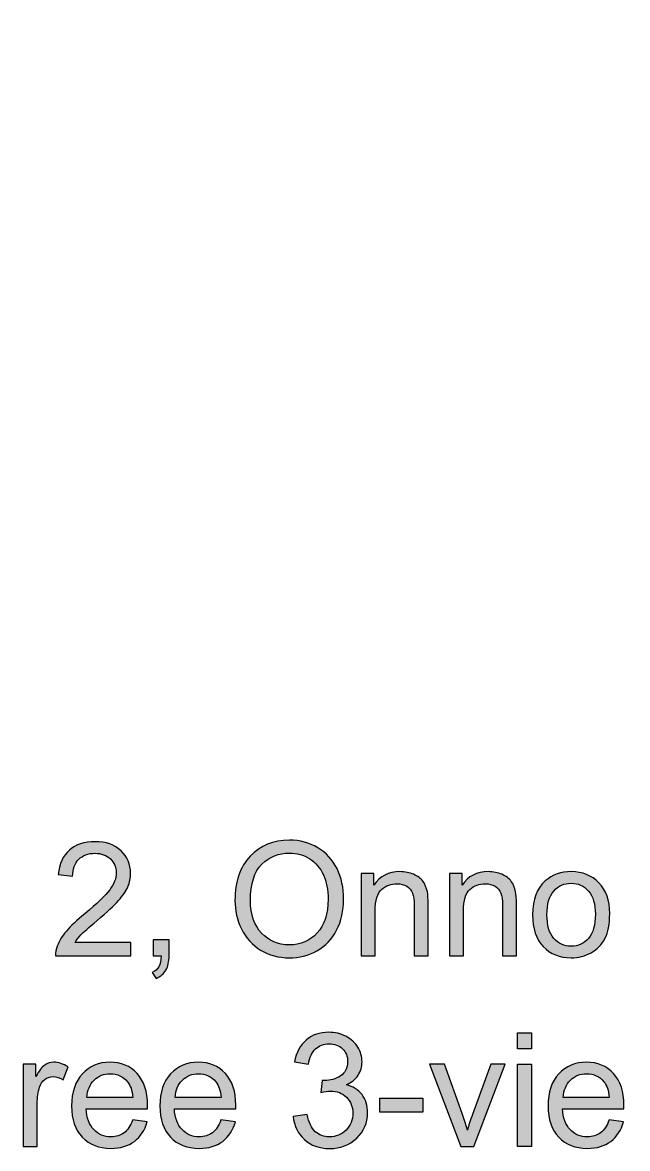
# Model space of a CAD drawing. Extents: x 65 to 355, y 40 to 244.
# Drawn here: x 216.45 to 228.55, y 41.38 to 63.89 of the extents above; entities that cross this region are included whole.
import ezdxf

# ---------------------------------------------------------------- set-up
doc = ezdxf.new("R2010")
doc.units = 0
doc.header["$MEASUREMENT"] = 0
doc.layers.add('COPYRIGHT_NOTICE', color=7, linetype='CONTINUOUS')
doc.layers.add('SOLIDS', color=7, linetype='CONTINUOUS')

# ---------------------------------------------------------------- blocks, each defined once
blk = doc.blocks.new('BLOCK_7')
at = {"layer": 'COPYRIGHT_NOTICE'}
h = blk.add_hatch(color=7, dxfattribs=at)
h.dxf.hatch_style = 2
edge = h.paths.add_edge_path()
edge.add_spline(control_points=[(218.616, 45.498), (218.616, 45.498), (218.616, 45.23), (218.616, 45.23), (218.616, 45.23), (217.113, 45.23), (217.113, 45.23), (217.111, 45.297), (217.122, 45.361), (217.146, 45.423), (217.184, 45.526), (217.246, 45.627), (217.33, 45.726), (217.414, 45.825), (217.536, 45.94), (217.695, 46.07), (217.942, 46.272), (218.109, 46.433), (218.196, 46.551), (218.283, 46.67), (218.326, 46.781), (218.326, 46.887), (218.326, 46.997), (218.286, 47.091), (218.208, 47.167), (218.128, 47.243), (218.025, 47.281), (217.898, 47.281), (217.764, 47.281), (217.656, 47.24), (217.576, 47.16), (217.495, 47.079), (217.454, 46.967), (217.453, 46.825), (217.453, 46.825), (217.166, 46.854), (217.166, 46.854), (217.186, 47.068), (217.26, 47.231), (217.388, 47.344), (217.516, 47.456), (217.688, 47.512), (217.904, 47.512), (218.122, 47.512), (218.295, 47.451), (218.422, 47.33), (218.549, 47.209), (218.613, 47.059), (218.613, 46.881), (218.613, 46.79), (218.594, 46.7), (218.557, 46.612), (218.52, 46.525), (218.458, 46.432), (218.372, 46.335), (218.285, 46.238), (218.142, 46.104), (217.942, 45.935), (217.774, 45.794), (217.667, 45.699), (217.619, 45.649), (217.572, 45.599), (217.532, 45.548), (217.501, 45.498), (217.501, 45.498), (218.616, 45.498), (218.616, 45.498)], knot_values=[0, 0, 0, 0, 1, 1, 1, 2, 2, 2, 3, 3, 3, 4, 4, 4, 5, 5, 5, 6, 6, 6, 7, 7, 7, 8, 8, 8, 9, 9, 9, 10, 10, 10, 11, 11, 11, 12, 12, 12, 13, 13, 13, 14, 14, 14, 15, 15, 15, 16, 16, 16, 17, 17, 17, 18, 18, 18, 19, 19, 19, 20, 20, 20, 21, 21, 21, 22, 22, 22, 22], degree=3, periodic=1)
h = blk.add_hatch(color=7, dxfattribs=at)
h.dxf.hatch_style = 2
edge = h.paths.add_edge_path()
edge.add_spline(control_points=[(220.701, 46.337), (220.701, 46.714), (220.802, 47.009), (221.005, 47.223), (221.208, 47.436), (221.469, 47.543), (221.789, 47.543), (221.999, 47.543), (222.188, 47.492), (222.357, 47.392), (222.525, 47.292), (222.653, 47.152), (222.742, 46.973), (222.83, 46.794), (222.874, 46.59), (222.874, 46.363), (222.874, 46.132), (222.828, 45.926), (222.735, 45.744), (222.642, 45.562), (222.51, 45.425), (222.34, 45.331), (222.169, 45.238), (221.985, 45.191), (221.788, 45.191), (221.574, 45.191), (221.383, 45.242), (221.214, 45.346), (221.046, 45.449), (220.918, 45.59), (220.831, 45.769), (220.744, 45.948), (220.701, 46.137), (220.701, 46.337)], knot_values=[0, 0, 0, 0, 1, 1, 1, 2, 2, 2, 3, 3, 3, 4, 4, 4, 5, 5, 5, 6, 6, 6, 7, 7, 7, 8, 8, 8, 9, 9, 9, 10, 10, 10, 11, 11, 11, 11], degree=3, periodic=1)
edge = h.paths.add_edge_path()
edge.add_spline(control_points=[(221.011, 46.332), (221.011, 46.058), (221.085, 45.842), (221.232, 45.685), (221.379, 45.527), (221.564, 45.448), (221.786, 45.448), (222.012, 45.448), (222.199, 45.528), (222.345, 45.687), (222.491, 45.846), (222.564, 46.072), (222.564, 46.364), (222.564, 46.549), (222.533, 46.711), (222.47, 46.849), (222.408, 46.987), (222.316, 47.094), (222.196, 47.17), (222.076, 47.246), (221.941, 47.284), (221.791, 47.284), (221.578, 47.284), (221.395, 47.211), (221.241, 47.064), (221.088, 46.918), (221.011, 46.674), (221.011, 46.332)], knot_values=[0, 0, 0, 0, 1, 1, 1, 2, 2, 2, 3, 3, 3, 4, 4, 4, 5, 5, 5, 6, 6, 6, 7, 7, 7, 8, 8, 8, 9, 9, 9, 9], degree=3, periodic=1)
h = blk.add_hatch(color=7, dxfattribs=at)
h.dxf.hatch_style = 2
edge = h.paths.add_edge_path()
edge.add_spline(control_points=[(223.226, 45.23), (223.226, 45.23), (223.226, 46.876), (223.226, 46.876), (223.226, 46.876), (223.477, 46.876), (223.477, 46.876), (223.477, 46.876), (223.477, 46.642), (223.477, 46.642), (223.598, 46.823), (223.773, 46.913), (224.001, 46.913), (224.101, 46.913), (224.192, 46.895), (224.275, 46.86), (224.358, 46.824), (224.42, 46.777), (224.462, 46.719), (224.503, 46.661), (224.532, 46.593), (224.549, 46.513), (224.559, 46.462), (224.564, 46.371), (224.564, 46.242), (224.564, 46.242), (224.564, 45.23), (224.564, 45.23), (224.564, 45.23), (224.285, 45.23), (224.285, 45.23), (224.285, 45.23), (224.285, 46.231), (224.285, 46.231), (224.285, 46.345), (224.274, 46.43), (224.252, 46.486), (224.231, 46.543), (224.192, 46.587), (224.137, 46.621), (224.082, 46.655), (224.017, 46.671), (223.942, 46.671), (223.823, 46.671), (223.721, 46.634), (223.635, 46.558), (223.548, 46.483), (223.505, 46.34), (223.505, 46.129), (223.505, 46.129), (223.505, 45.23), (223.505, 45.23), (223.505, 45.23), (223.226, 45.23), (223.226, 45.23)], knot_values=[0, 0, 0, 0, 1, 1, 1, 2, 2, 2, 3, 3, 3, 4, 4, 4, 5, 5, 5, 6, 6, 6, 7, 7, 7, 8, 8, 8, 9, 9, 9, 10, 10, 10, 11, 11, 11, 12, 12, 12, 13, 13, 13, 14, 14, 14, 15, 15, 15, 16, 16, 16, 17, 17, 17, 18, 18, 18, 18], degree=3, periodic=1)
h = blk.add_hatch(color=7, dxfattribs=at)
h.dxf.hatch_style = 2
edge = h.paths.add_edge_path()
edge.add_spline(control_points=[(224.992, 45.23), (224.992, 45.23), (224.992, 46.876), (224.992, 46.876), (224.992, 46.876), (225.243, 46.876), (225.243, 46.876), (225.243, 46.876), (225.243, 46.642), (225.243, 46.642), (225.364, 46.823), (225.539, 46.913), (225.767, 46.913), (225.867, 46.913), (225.958, 46.895), (226.041, 46.86), (226.124, 46.824), (226.186, 46.777), (226.228, 46.719), (226.269, 46.661), (226.298, 46.593), (226.315, 46.513), (226.325, 46.462), (226.33, 46.371), (226.33, 46.242), (226.33, 46.242), (226.33, 45.23), (226.33, 45.23), (226.33, 45.23), (226.051, 45.23), (226.051, 45.23), (226.051, 45.23), (226.051, 46.231), (226.051, 46.231), (226.051, 46.345), (226.04, 46.43), (226.018, 46.486), (225.997, 46.543), (225.958, 46.587), (225.903, 46.621), (225.848, 46.655), (225.783, 46.671), (225.708, 46.671), (225.589, 46.671), (225.487, 46.634), (225.401, 46.558), (225.314, 46.483), (225.271, 46.34), (225.271, 46.129), (225.271, 46.129), (225.271, 45.23), (225.271, 45.23), (225.271, 45.23), (224.992, 45.23), (224.992, 45.23)], knot_values=[0, 0, 0, 0, 1, 1, 1, 2, 2, 2, 3, 3, 3, 4, 4, 4, 5, 5, 5, 6, 6, 6, 7, 7, 7, 8, 8, 8, 9, 9, 9, 10, 10, 10, 11, 11, 11, 12, 12, 12, 13, 13, 13, 14, 14, 14, 15, 15, 15, 16, 16, 16, 17, 17, 17, 18, 18, 18, 18], degree=3, periodic=1)
h = blk.add_hatch(color=7, dxfattribs=at)
h.dxf.hatch_style = 2
edge = h.paths.add_edge_path()
edge.add_spline(control_points=[(226.654, 46.053), (226.654, 46.358), (226.739, 46.584), (226.908, 46.73), (227.05, 46.852), (227.223, 46.913), (227.426, 46.913), (227.653, 46.913), (227.838, 46.839), (227.981, 46.691), (228.125, 46.543), (228.197, 46.338), (228.197, 46.076), (228.197, 45.864), (228.165, 45.697), (228.101, 45.576), (228.038, 45.455), (227.945, 45.36), (227.824, 45.293), (227.703, 45.226), (227.57, 45.192), (227.426, 45.192), (227.196, 45.192), (227.009, 45.266), (226.867, 45.414), (226.725, 45.562), (226.654, 45.775), (226.654, 46.053)], knot_values=[0, 0, 0, 0, 1, 1, 1, 2, 2, 2, 3, 3, 3, 4, 4, 4, 5, 5, 5, 6, 6, 6, 7, 7, 7, 8, 8, 8, 9, 9, 9, 9], degree=3, periodic=1)
edge = h.paths.add_edge_path()
edge.add_spline(control_points=[(226.941, 46.053), (226.941, 45.842), (226.987, 45.684), (227.079, 45.579), (227.171, 45.474), (227.287, 45.422), (227.426, 45.422), (227.565, 45.422), (227.68, 45.475), (227.772, 45.58), (227.864, 45.685), (227.91, 45.846), (227.91, 46.062), (227.91, 46.266), (227.864, 46.42), (227.771, 46.525), (227.679, 46.63), (227.564, 46.682), (227.426, 46.682), (227.287, 46.682), (227.171, 46.63), (227.079, 46.526), (226.987, 46.421), (226.941, 46.264), (226.941, 46.053)], knot_values=[0, 0, 0, 0, 1, 1, 1, 2, 2, 2, 3, 3, 3, 4, 4, 4, 5, 5, 5, 6, 6, 6, 7, 7, 7, 8, 8, 8, 8], degree=3, periodic=1)
h = blk.add_hatch(color=7, dxfattribs=at)
h.dxf.hatch_style = 2
edge = h.paths.add_edge_path()
edge.add_spline(control_points=[(219.065, 45.23), (219.065, 45.23), (219.065, 45.547), (219.065, 45.547), (219.065, 45.547), (219.383, 45.547), (219.383, 45.547), (219.383, 45.547), (219.383, 45.23), (219.383, 45.23), (219.383, 45.113), (219.362, 45.018), (219.321, 44.947), (219.28, 44.875), (219.214, 44.819), (219.124, 44.78), (219.124, 44.78), (219.047, 44.9), (219.047, 44.9), (219.106, 44.925), (219.149, 44.963), (219.177, 45.013), (219.205, 45.064), (219.22, 45.136), (219.223, 45.23), (219.223, 45.23), (219.065, 45.23), (219.065, 45.23)], knot_values=[0, 0, 0, 0, 1, 1, 1, 2, 2, 2, 3, 3, 3, 4, 4, 4, 5, 5, 5, 6, 6, 6, 7, 7, 7, 8, 8, 8, 9, 9, 9, 9], degree=3, periodic=1)
h = blk.add_hatch(color=7, dxfattribs=at)
h.dxf.hatch_style = 2
edge = h.paths.add_edge_path()
edge.add_spline(control_points=[(221.865, 42.02), (221.865, 42.02), (222.144, 42.057), (222.144, 42.057), (222.176, 41.899), (222.231, 41.785), (222.308, 41.715), (222.385, 41.645), (222.478, 41.611), (222.589, 41.611), (222.72, 41.611), (222.831, 41.656), (222.922, 41.747), (223.012, 41.838), (223.058, 41.95), (223.058, 42.085), (223.058, 42.213), (223.016, 42.319), (222.932, 42.402), (222.848, 42.485), (222.742, 42.527), (222.612, 42.527), (222.56, 42.527), (222.494, 42.516), (222.415, 42.496), (222.415, 42.496), (222.446, 42.741), (222.446, 42.741), (222.465, 42.738), (222.48, 42.737), (222.492, 42.737), (222.61, 42.737), (222.717, 42.768), (222.812, 42.83), (222.907, 42.892), (222.955, 42.988), (222.955, 43.117), (222.955, 43.219), (222.92, 43.304), (222.851, 43.372), (222.782, 43.439), (222.692, 43.472), (222.583, 43.472), (222.475, 43.472), (222.384, 43.438), (222.312, 43.37), (222.239, 43.302), (222.193, 43.199), (222.172, 43.063), (222.172, 43.063), (221.893, 43.113), (221.893, 43.113), (221.927, 43.3), (222.005, 43.445), (222.126, 43.547), (222.247, 43.65), (222.397, 43.702), (222.577, 43.702), (222.701, 43.702), (222.815, 43.675), (222.919, 43.622), (223.024, 43.569), (223.104, 43.496), (223.159, 43.404), (223.214, 43.312), (223.242, 43.214), (223.242, 43.111), (223.242, 43.013), (223.215, 42.923), (223.163, 42.843), (223.11, 42.762), (223.032, 42.698), (222.929, 42.651), (223.063, 42.62), (223.167, 42.555), (223.242, 42.458), (223.316, 42.36), (223.353, 42.238), (223.353, 42.091), (223.353, 41.892), (223.281, 41.724), (223.136, 41.586), (222.992, 41.448), (222.809, 41.379), (222.588, 41.379), (222.388, 41.379), (222.222, 41.439), (222.091, 41.557), (221.959, 41.676), (221.884, 41.83), (221.865, 42.02)], knot_values=[0, 0, 0, 0, 1, 1, 1, 2, 2, 2, 3, 3, 3, 4, 4, 4, 5, 5, 5, 6, 6, 6, 7, 7, 7, 8, 8, 8, 9, 9, 9, 10, 10, 10, 11, 11, 11, 12, 12, 12, 13, 13, 13, 14, 14, 14, 15, 15, 15, 16, 16, 16, 17, 17, 17, 18, 18, 18, 19, 19, 19, 20, 20, 20, 21, 21, 21, 22, 22, 22, 23, 23, 23, 24, 24, 24, 25, 25, 25, 26, 26, 26, 27, 27, 27, 28, 28, 28, 29, 29, 29, 30, 30, 30, 30], degree=3, periodic=1)
h = blk.add_hatch(color=7, dxfattribs=at)
h.dxf.hatch_style = 2
h.paths.add_polyline_path([(226.353, 43.372), (226.353, 43.692), (226.632, 43.692), (226.632, 43.372)])
h.paths.add_polyline_path([(226.353, 41.42), (226.353, 43.066), (226.632, 43.066), (226.632, 41.42)])
h = blk.add_hatch(color=7, dxfattribs=at)
h.dxf.hatch_style = 2
edge = h.paths.add_edge_path()
edge.add_spline(control_points=[(216.467, 41.42), (216.467, 41.42), (216.467, 43.066), (216.467, 43.066), (216.467, 43.066), (216.718, 43.066), (216.718, 43.066), (216.718, 43.066), (216.718, 42.816), (216.718, 42.816), (216.782, 42.933), (216.841, 43.01), (216.896, 43.048), (216.95, 43.085), (217.01, 43.103), (217.075, 43.103), (217.169, 43.103), (217.264, 43.073), (217.361, 43.013), (217.361, 43.013), (217.266, 42.754), (217.266, 42.754), (217.197, 42.795), (217.129, 42.815), (217.061, 42.815), (217, 42.815), (216.945, 42.797), (216.896, 42.76), (216.848, 42.723), (216.813, 42.672), (216.793, 42.607), (216.762, 42.508), (216.746, 42.399), (216.746, 42.282), (216.746, 42.282), (216.746, 41.42), (216.746, 41.42), (216.746, 41.42), (216.467, 41.42), (216.467, 41.42)], knot_values=[0, 0, 0, 0, 1, 1, 1, 2, 2, 2, 3, 3, 3, 4, 4, 4, 5, 5, 5, 6, 6, 6, 7, 7, 7, 8, 8, 8, 9, 9, 9, 10, 10, 10, 11, 11, 11, 12, 12, 12, 13, 13, 13, 13], degree=3, periodic=1)
h = blk.add_hatch(color=7, dxfattribs=at)
h.dxf.hatch_style = 2
edge = h.paths.add_edge_path()
edge.add_spline(control_points=[(218.655, 41.95), (218.655, 41.95), (218.943, 41.914), (218.943, 41.914), (218.897, 41.746), (218.813, 41.615), (218.69, 41.522), (218.567, 41.429), (218.41, 41.382), (218.219, 41.382), (217.978, 41.382), (217.787, 41.457), (217.646, 41.605), (217.505, 41.753), (217.434, 41.961), (217.434, 42.229), (217.434, 42.506), (217.506, 42.721), (217.648, 42.874), (217.791, 43.027), (217.976, 43.103), (218.203, 43.103), (218.424, 43.103), (218.603, 43.028), (218.743, 42.878), (218.882, 42.728), (218.952, 42.518), (218.952, 42.246), (218.952, 42.229), (218.952, 42.204), (218.951, 42.171), (218.951, 42.171), (217.723, 42.171), (217.723, 42.171), (217.733, 41.991), (217.784, 41.852), (217.876, 41.756), (217.968, 41.66), (218.083, 41.612), (218.221, 41.612), (218.323, 41.612), (218.41, 41.639), (218.482, 41.693), (218.555, 41.746), (218.612, 41.832), (218.655, 41.95)], knot_values=[0, 0, 0, 0, 1, 1, 1, 2, 2, 2, 3, 3, 3, 4, 4, 4, 5, 5, 5, 6, 6, 6, 7, 7, 7, 8, 8, 8, 9, 9, 9, 10, 10, 10, 11, 11, 11, 12, 12, 12, 13, 13, 13, 14, 14, 14, 15, 15, 15, 15], degree=3, periodic=1)
edge = h.paths.add_edge_path()
edge.add_spline(control_points=[(217.738, 42.401), (217.738, 42.401), (218.657, 42.401), (218.657, 42.401), (218.645, 42.539), (218.61, 42.643), (218.552, 42.713), (218.463, 42.82), (218.348, 42.874), (218.206, 42.874), (218.078, 42.874), (217.971, 42.831), (217.883, 42.745), (217.796, 42.659), (217.748, 42.545), (217.738, 42.401)], knot_values=[0, 0, 0, 0, 1, 1, 1, 2, 2, 2, 3, 3, 3, 4, 4, 4, 5, 5, 5, 5], degree=3, periodic=1)
h = blk.add_hatch(color=7, dxfattribs=at)
h.dxf.hatch_style = 2
edge = h.paths.add_edge_path()
edge.add_spline(control_points=[(220.42, 41.95), (220.42, 41.95), (220.709, 41.914), (220.709, 41.914), (220.663, 41.746), (220.579, 41.615), (220.456, 41.522), (220.333, 41.429), (220.176, 41.382), (219.985, 41.382), (219.744, 41.382), (219.553, 41.457), (219.412, 41.605), (219.271, 41.753), (219.2, 41.961), (219.2, 42.229), (219.2, 42.506), (219.271, 42.721), (219.414, 42.874), (219.557, 43.027), (219.742, 43.103), (219.969, 43.103), (220.189, 43.103), (220.369, 43.028), (220.509, 42.878), (220.648, 42.728), (220.718, 42.518), (220.718, 42.246), (220.718, 42.229), (220.718, 42.204), (220.716, 42.171), (220.716, 42.171), (219.488, 42.171), (219.488, 42.171), (219.499, 41.991), (219.55, 41.852), (219.642, 41.756), (219.734, 41.66), (219.849, 41.612), (219.986, 41.612), (220.089, 41.612), (220.176, 41.639), (220.248, 41.693), (220.321, 41.746), (220.378, 41.832), (220.42, 41.95)], knot_values=[0, 0, 0, 0, 1, 1, 1, 2, 2, 2, 3, 3, 3, 4, 4, 4, 5, 5, 5, 6, 6, 6, 7, 7, 7, 8, 8, 8, 9, 9, 9, 10, 10, 10, 11, 11, 11, 12, 12, 12, 13, 13, 13, 14, 14, 14, 15, 15, 15, 15], degree=3, periodic=1)
edge = h.paths.add_edge_path()
edge.add_spline(control_points=[(219.504, 42.401), (219.504, 42.401), (220.423, 42.401), (220.423, 42.401), (220.411, 42.539), (220.376, 42.643), (220.318, 42.713), (220.229, 42.82), (220.114, 42.874), (219.972, 42.874), (219.844, 42.874), (219.736, 42.831), (219.649, 42.745), (219.561, 42.659), (219.513, 42.545), (219.504, 42.401)], knot_values=[0, 0, 0, 0, 1, 1, 1, 2, 2, 2, 3, 3, 3, 4, 4, 4, 5, 5, 5, 5], degree=3, periodic=1)
h = blk.add_hatch(color=7, dxfattribs=at)
h.dxf.hatch_style = 2
edge = h.paths.add_edge_path()
edge.add_spline(control_points=[(225.221, 41.42), (225.221, 41.42), (224.595, 43.066), (224.595, 43.066), (224.595, 43.066), (224.89, 43.066), (224.89, 43.066), (224.89, 43.066), (225.243, 42.08), (225.243, 42.08), (225.281, 41.974), (225.316, 41.863), (225.349, 41.748), (225.373, 41.835), (225.408, 41.94), (225.453, 42.062), (225.453, 42.062), (225.818, 43.066), (225.818, 43.066), (225.818, 43.066), (226.105, 43.066), (226.105, 43.066), (226.105, 43.066), (225.482, 41.42), (225.482, 41.42), (225.482, 41.42), (225.221, 41.42), (225.221, 41.42)], knot_values=[0, 0, 0, 0, 1, 1, 1, 2, 2, 2, 3, 3, 3, 4, 4, 4, 5, 5, 5, 6, 6, 6, 7, 7, 7, 8, 8, 8, 9, 9, 9, 9], degree=3, periodic=1)
h = blk.add_hatch(color=7, dxfattribs=at)
h.dxf.hatch_style = 2
edge = h.paths.add_edge_path()
edge.add_spline(control_points=[(228.184, 41.95), (228.184, 41.95), (228.473, 41.914), (228.473, 41.914), (228.427, 41.746), (228.343, 41.615), (228.22, 41.522), (228.097, 41.429), (227.94, 41.382), (227.748, 41.382), (227.508, 41.382), (227.317, 41.457), (227.176, 41.605), (227.035, 41.753), (226.964, 41.961), (226.964, 42.229), (226.964, 42.506), (227.035, 42.721), (227.178, 42.874), (227.32, 43.027), (227.505, 43.103), (227.733, 43.103), (227.953, 43.103), (228.133, 43.028), (228.273, 42.878), (228.412, 42.728), (228.482, 42.518), (228.482, 42.246), (228.482, 42.229), (228.481, 42.204), (228.48, 42.171), (228.48, 42.171), (227.252, 42.171), (227.252, 42.171), (227.263, 41.991), (227.314, 41.852), (227.406, 41.756), (227.498, 41.66), (227.613, 41.612), (227.75, 41.612), (227.852, 41.612), (227.94, 41.639), (228.012, 41.693), (228.084, 41.746), (228.142, 41.832), (228.184, 41.95)], knot_values=[0, 0, 0, 0, 1, 1, 1, 2, 2, 2, 3, 3, 3, 4, 4, 4, 5, 5, 5, 6, 6, 6, 7, 7, 7, 8, 8, 8, 9, 9, 9, 10, 10, 10, 11, 11, 11, 12, 12, 12, 13, 13, 13, 14, 14, 14, 15, 15, 15, 15], degree=3, periodic=1)
edge = h.paths.add_edge_path()
edge.add_spline(control_points=[(227.268, 42.401), (227.268, 42.401), (228.187, 42.401), (228.187, 42.401), (228.175, 42.539), (228.14, 42.643), (228.082, 42.713), (227.993, 42.82), (227.878, 42.874), (227.736, 42.874), (227.608, 42.874), (227.5, 42.831), (227.413, 42.745), (227.326, 42.659), (227.277, 42.545), (227.268, 42.401)], knot_values=[0, 0, 0, 0, 1, 1, 1, 2, 2, 2, 3, 3, 3, 4, 4, 4, 5, 5, 5, 5], degree=3, periodic=1)
h = blk.add_hatch(color=7, dxfattribs=at)
h.dxf.hatch_style = 2
h.paths.add_polyline_path([(223.598, 42.102), (223.598, 42.382), (224.456, 42.382), (224.456, 42.102)])
for points in [[(226.353, 43.372), (226.353, 43.692), (226.632, 43.692), (226.632, 43.372), (226.353, 43.372)], [(226.353, 41.42), (226.353, 43.066), (226.632, 43.066), (226.632, 41.42), (226.353, 41.42)], [(223.598, 42.102), (223.598, 42.382), (224.456, 42.382), (224.456, 42.102), (223.598, 42.102)]]:
    blk.add_lwpolyline(points, dxfattribs=at)
for points, knots in [([(218.616, 45.498), (218.616, 45.498), (218.616, 45.23), (218.616, 45.23), (218.616, 45.23), (217.113, 45.23), (217.113, 45.23), (217.111, 45.297), (217.122, 45.361), (217.146, 45.423), (217.184, 45.526), (217.246, 45.627), (217.33, 45.726), (217.414, 45.825), (217.536, 45.94), (217.695, 46.07), (217.942, 46.272), (218.109, 46.433), (218.196, 46.551), (218.283, 46.67), (218.326, 46.781), (218.326, 46.887), (218.326, 46.997), (218.286, 47.091), (218.208, 47.167), (218.128, 47.243), (218.025, 47.281), (217.898, 47.281), (217.764, 47.281), (217.656, 47.24), (217.576, 47.16), (217.495, 47.079), (217.454, 46.967), (217.453, 46.825), (217.453, 46.825), (217.166, 46.854), (217.166, 46.854), (217.186, 47.068), (217.26, 47.231), (217.388, 47.344), (217.516, 47.456), (217.688, 47.512), (217.904, 47.512), (218.122, 47.512), (218.295, 47.451), (218.422, 47.33), (218.549, 47.209), (218.613, 47.059), (218.613, 46.881), (218.613, 46.79), (218.594, 46.7), (218.557, 46.612), (218.52, 46.525), (218.458, 46.432), (218.372, 46.335), (218.285, 46.238), (218.142, 46.104), (217.942, 45.935), (217.774, 45.794), (217.667, 45.699), (217.619, 45.649), (217.572, 45.599), (217.532, 45.548), (217.501, 45.498), (217.501, 45.498), (218.616, 45.498), (218.616, 45.498)], [0, 0, 0, 0, 1, 1, 1, 2, 2, 2, 3, 3, 3, 4, 4, 4, 5, 5, 5, 6, 6, 6, 7, 7, 7, 8, 8, 8, 9, 9, 9, 10, 10, 10, 11, 11, 11, 12, 12, 12, 13, 13, 13, 14, 14, 14, 15, 15, 15, 16, 16, 16, 17, 17, 17, 18, 18, 18, 19, 19, 19, 20, 20, 20, 21, 21, 21, 22, 22, 22, 22]), ([(220.701, 46.337), (220.701, 46.714), (220.802, 47.009), (221.005, 47.223), (221.208, 47.436), (221.469, 47.543), (221.789, 47.543), (221.999, 47.543), (222.188, 47.492), (222.357, 47.392), (222.525, 47.292), (222.653, 47.152), (222.742, 46.973), (222.83, 46.794), (222.874, 46.59), (222.874, 46.363), (222.874, 46.132), (222.828, 45.926), (222.735, 45.744), (222.642, 45.562), (222.51, 45.425), (222.34, 45.331), (222.169, 45.238), (221.985, 45.191), (221.788, 45.191), (221.574, 45.191), (221.383, 45.242), (221.214, 45.346), (221.046, 45.449), (220.918, 45.59), (220.831, 45.769), (220.744, 45.948), (220.701, 46.137), (220.701, 46.337)], [0, 0, 0, 0, 1, 1, 1, 2, 2, 2, 3, 3, 3, 4, 4, 4, 5, 5, 5, 6, 6, 6, 7, 7, 7, 8, 8, 8, 9, 9, 9, 10, 10, 10, 11, 11, 11, 11]), ([(221.011, 46.332), (221.011, 46.058), (221.085, 45.842), (221.232, 45.685), (221.379, 45.527), (221.564, 45.448), (221.786, 45.448), (222.012, 45.448), (222.199, 45.528), (222.345, 45.687), (222.491, 45.846), (222.564, 46.072), (222.564, 46.364), (222.564, 46.549), (222.533, 46.711), (222.47, 46.849), (222.408, 46.987), (222.316, 47.094), (222.196, 47.17), (222.076, 47.246), (221.941, 47.284), (221.791, 47.284), (221.578, 47.284), (221.395, 47.211), (221.241, 47.064), (221.088, 46.918), (221.011, 46.674), (221.011, 46.332)], [0, 0, 0, 0, 1, 1, 1, 2, 2, 2, 3, 3, 3, 4, 4, 4, 5, 5, 5, 6, 6, 6, 7, 7, 7, 8, 8, 8, 9, 9, 9, 9]), ([(223.226, 45.23), (223.226, 45.23), (223.226, 46.876), (223.226, 46.876), (223.226, 46.876), (223.477, 46.876), (223.477, 46.876), (223.477, 46.876), (223.477, 46.642), (223.477, 46.642), (223.598, 46.823), (223.773, 46.913), (224.001, 46.913), (224.101, 46.913), (224.192, 46.895), (224.275, 46.86), (224.358, 46.824), (224.42, 46.777), (224.462, 46.719), (224.503, 46.661), (224.532, 46.593), (224.549, 46.513), (224.559, 46.462), (224.564, 46.371), (224.564, 46.242), (224.564, 46.242), (224.564, 45.23), (224.564, 45.23), (224.564, 45.23), (224.285, 45.23), (224.285, 45.23), (224.285, 45.23), (224.285, 46.231), (224.285, 46.231), (224.285, 46.345), (224.274, 46.43), (224.252, 46.486), (224.231, 46.543), (224.192, 46.587), (224.137, 46.621), (224.082, 46.655), (224.017, 46.671), (223.942, 46.671), (223.823, 46.671), (223.721, 46.634), (223.635, 46.558), (223.548, 46.483), (223.505, 46.34), (223.505, 46.129), (223.505, 46.129), (223.505, 45.23), (223.505, 45.23), (223.505, 45.23), (223.226, 45.23), (223.226, 45.23)], [0, 0, 0, 0, 1, 1, 1, 2, 2, 2, 3, 3, 3, 4, 4, 4, 5, 5, 5, 6, 6, 6, 7, 7, 7, 8, 8, 8, 9, 9, 9, 10, 10, 10, 11, 11, 11, 12, 12, 12, 13, 13, 13, 14, 14, 14, 15, 15, 15, 16, 16, 16, 17, 17, 17, 18, 18, 18, 18]), ([(224.992, 45.23), (224.992, 45.23), (224.992, 46.876), (224.992, 46.876), (224.992, 46.876), (225.243, 46.876), (225.243, 46.876), (225.243, 46.876), (225.243, 46.642), (225.243, 46.642), (225.364, 46.823), (225.539, 46.913), (225.767, 46.913), (225.867, 46.913), (225.958, 46.895), (226.041, 46.86), (226.124, 46.824), (226.186, 46.777), (226.228, 46.719), (226.269, 46.661), (226.298, 46.593), (226.315, 46.513), (226.325, 46.462), (226.33, 46.371), (226.33, 46.242), (226.33, 46.242), (226.33, 45.23), (226.33, 45.23), (226.33, 45.23), (226.051, 45.23), (226.051, 45.23), (226.051, 45.23), (226.051, 46.231), (226.051, 46.231), (226.051, 46.345), (226.04, 46.43), (226.018, 46.486), (225.997, 46.543), (225.958, 46.587), (225.903, 46.621), (225.848, 46.655), (225.783, 46.671), (225.708, 46.671), (225.589, 46.671), (225.487, 46.634), (225.401, 46.558), (225.314, 46.483), (225.271, 46.34), (225.271, 46.129), (225.271, 46.129), (225.271, 45.23), (225.271, 45.23), (225.271, 45.23), (224.992, 45.23), (224.992, 45.23)], [0, 0, 0, 0, 1, 1, 1, 2, 2, 2, 3, 3, 3, 4, 4, 4, 5, 5, 5, 6, 6, 6, 7, 7, 7, 8, 8, 8, 9, 9, 9, 10, 10, 10, 11, 11, 11, 12, 12, 12, 13, 13, 13, 14, 14, 14, 15, 15, 15, 16, 16, 16, 17, 17, 17, 18, 18, 18, 18]), ([(226.654, 46.053), (226.654, 46.358), (226.739, 46.584), (226.908, 46.73), (227.05, 46.852), (227.223, 46.913), (227.426, 46.913), (227.653, 46.913), (227.838, 46.839), (227.981, 46.691), (228.125, 46.543), (228.197, 46.338), (228.197, 46.076), (228.197, 45.864), (228.165, 45.697), (228.101, 45.576), (228.038, 45.455), (227.945, 45.36), (227.824, 45.293), (227.703, 45.226), (227.57, 45.192), (227.426, 45.192), (227.196, 45.192), (227.009, 45.266), (226.867, 45.414), (226.725, 45.562), (226.654, 45.775), (226.654, 46.053)], [0, 0, 0, 0, 1, 1, 1, 2, 2, 2, 3, 3, 3, 4, 4, 4, 5, 5, 5, 6, 6, 6, 7, 7, 7, 8, 8, 8, 9, 9, 9, 9]), ([(226.941, 46.053), (226.941, 45.842), (226.987, 45.684), (227.079, 45.579), (227.171, 45.474), (227.287, 45.422), (227.426, 45.422), (227.565, 45.422), (227.68, 45.475), (227.772, 45.58), (227.864, 45.685), (227.91, 45.846), (227.91, 46.062), (227.91, 46.266), (227.864, 46.42), (227.771, 46.525), (227.679, 46.63), (227.564, 46.682), (227.426, 46.682), (227.287, 46.682), (227.171, 46.63), (227.079, 46.526), (226.987, 46.421), (226.941, 46.264), (226.941, 46.053)], [0, 0, 0, 0, 1, 1, 1, 2, 2, 2, 3, 3, 3, 4, 4, 4, 5, 5, 5, 6, 6, 6, 7, 7, 7, 8, 8, 8, 8]), ([(219.065, 45.23), (219.065, 45.23), (219.065, 45.547), (219.065, 45.547), (219.065, 45.547), (219.383, 45.547), (219.383, 45.547), (219.383, 45.547), (219.383, 45.23), (219.383, 45.23), (219.383, 45.113), (219.362, 45.018), (219.321, 44.947), (219.28, 44.875), (219.214, 44.819), (219.124, 44.78), (219.124, 44.78), (219.047, 44.9), (219.047, 44.9), (219.106, 44.925), (219.149, 44.963), (219.177, 45.013), (219.205, 45.064), (219.22, 45.136), (219.223, 45.23), (219.223, 45.23), (219.065, 45.23), (219.065, 45.23)], [0, 0, 0, 0, 1, 1, 1, 2, 2, 2, 3, 3, 3, 4, 4, 4, 5, 5, 5, 6, 6, 6, 7, 7, 7, 8, 8, 8, 9, 9, 9, 9]), ([(221.865, 42.02), (221.865, 42.02), (222.144, 42.057), (222.144, 42.057), (222.176, 41.899), (222.231, 41.785), (222.308, 41.715), (222.385, 41.645), (222.478, 41.611), (222.589, 41.611), (222.72, 41.611), (222.831, 41.656), (222.922, 41.747), (223.012, 41.838), (223.058, 41.95), (223.058, 42.085), (223.058, 42.213), (223.016, 42.319), (222.932, 42.402), (222.848, 42.485), (222.742, 42.527), (222.612, 42.527), (222.56, 42.527), (222.494, 42.516), (222.415, 42.496), (222.415, 42.496), (222.446, 42.741), (222.446, 42.741), (222.465, 42.738), (222.48, 42.737), (222.492, 42.737), (222.61, 42.737), (222.717, 42.768), (222.812, 42.83), (222.907, 42.892), (222.955, 42.988), (222.955, 43.117), (222.955, 43.219), (222.92, 43.304), (222.851, 43.372), (222.782, 43.439), (222.692, 43.472), (222.583, 43.472), (222.475, 43.472), (222.384, 43.438), (222.312, 43.37), (222.239, 43.302), (222.193, 43.199), (222.172, 43.063), (222.172, 43.063), (221.893, 43.113), (221.893, 43.113), (221.927, 43.3), (222.005, 43.445), (222.126, 43.547), (222.247, 43.65), (222.397, 43.702), (222.577, 43.702), (222.701, 43.702), (222.815, 43.675), (222.919, 43.622), (223.024, 43.569), (223.104, 43.496), (223.159, 43.404), (223.214, 43.312), (223.242, 43.214), (223.242, 43.111), (223.242, 43.013), (223.215, 42.923), (223.163, 42.843), (223.11, 42.762), (223.032, 42.698), (222.929, 42.651), (223.063, 42.62), (223.167, 42.555), (223.242, 42.458), (223.316, 42.36), (223.353, 42.238), (223.353, 42.091), (223.353, 41.892), (223.281, 41.724), (223.136, 41.586), (222.992, 41.448), (222.809, 41.379), (222.588, 41.379), (222.388, 41.379), (222.222, 41.439), (222.091, 41.557), (221.959, 41.676), (221.884, 41.83), (221.865, 42.02)], [0, 0, 0, 0, 1, 1, 1, 2, 2, 2, 3, 3, 3, 4, 4, 4, 5, 5, 5, 6, 6, 6, 7, 7, 7, 8, 8, 8, 9, 9, 9, 10, 10, 10, 11, 11, 11, 12, 12, 12, 13, 13, 13, 14, 14, 14, 15, 15, 15, 16, 16, 16, 17, 17, 17, 18, 18, 18, 19, 19, 19, 20, 20, 20, 21, 21, 21, 22, 22, 22, 23, 23, 23, 24, 24, 24, 25, 25, 25, 26, 26, 26, 27, 27, 27, 28, 28, 28, 29, 29, 29, 30, 30, 30, 30]), ([(216.467, 41.42), (216.467, 41.42), (216.467, 43.066), (216.467, 43.066), (216.467, 43.066), (216.718, 43.066), (216.718, 43.066), (216.718, 43.066), (216.718, 42.816), (216.718, 42.816), (216.782, 42.933), (216.841, 43.01), (216.896, 43.048), (216.95, 43.085), (217.01, 43.103), (217.075, 43.103), (217.169, 43.103), (217.264, 43.073), (217.361, 43.013), (217.361, 43.013), (217.266, 42.754), (217.266, 42.754), (217.197, 42.795), (217.129, 42.815), (217.061, 42.815), (217, 42.815), (216.945, 42.797), (216.896, 42.76), (216.848, 42.723), (216.813, 42.672), (216.793, 42.607), (216.762, 42.508), (216.746, 42.399), (216.746, 42.282), (216.746, 42.282), (216.746, 41.42), (216.746, 41.42), (216.746, 41.42), (216.467, 41.42), (216.467, 41.42)], [0, 0, 0, 0, 1, 1, 1, 2, 2, 2, 3, 3, 3, 4, 4, 4, 5, 5, 5, 6, 6, 6, 7, 7, 7, 8, 8, 8, 9, 9, 9, 10, 10, 10, 11, 11, 11, 12, 12, 12, 13, 13, 13, 13]), ([(218.655, 41.95), (218.655, 41.95), (218.943, 41.914), (218.943, 41.914), (218.897, 41.746), (218.813, 41.615), (218.69, 41.522), (218.567, 41.429), (218.41, 41.382), (218.219, 41.382), (217.978, 41.382), (217.787, 41.457), (217.646, 41.605), (217.505, 41.753), (217.434, 41.961), (217.434, 42.229), (217.434, 42.506), (217.506, 42.721), (217.648, 42.874), (217.791, 43.027), (217.976, 43.103), (218.203, 43.103), (218.424, 43.103), (218.603, 43.028), (218.743, 42.878), (218.882, 42.728), (218.952, 42.518), (218.952, 42.246), (218.952, 42.229), (218.952, 42.204), (218.951, 42.171), (218.951, 42.171), (217.723, 42.171), (217.723, 42.171), (217.733, 41.991), (217.784, 41.852), (217.876, 41.756), (217.968, 41.66), (218.083, 41.612), (218.221, 41.612), (218.323, 41.612), (218.41, 41.639), (218.482, 41.693), (218.555, 41.746), (218.612, 41.832), (218.655, 41.95)], [0, 0, 0, 0, 1, 1, 1, 2, 2, 2, 3, 3, 3, 4, 4, 4, 5, 5, 5, 6, 6, 6, 7, 7, 7, 8, 8, 8, 9, 9, 9, 10, 10, 10, 11, 11, 11, 12, 12, 12, 13, 13, 13, 14, 14, 14, 15, 15, 15, 15]), ([(220.42, 41.95), (220.42, 41.95), (220.709, 41.914), (220.709, 41.914), (220.663, 41.746), (220.579, 41.615), (220.456, 41.522), (220.333, 41.429), (220.176, 41.382), (219.985, 41.382), (219.744, 41.382), (219.553, 41.457), (219.412, 41.605), (219.271, 41.753), (219.2, 41.961), (219.2, 42.229), (219.2, 42.506), (219.271, 42.721), (219.414, 42.874), (219.557, 43.027), (219.742, 43.103), (219.969, 43.103), (220.189, 43.103), (220.369, 43.028), (220.509, 42.878), (220.648, 42.728), (220.718, 42.518), (220.718, 42.246), (220.718, 42.229), (220.718, 42.204), (220.716, 42.171), (220.716, 42.171), (219.488, 42.171), (219.488, 42.171), (219.499, 41.991), (219.55, 41.852), (219.642, 41.756), (219.734, 41.66), (219.849, 41.612), (219.986, 41.612), (220.089, 41.612), (220.176, 41.639), (220.248, 41.693), (220.321, 41.746), (220.378, 41.832), (220.42, 41.95)], [0, 0, 0, 0, 1, 1, 1, 2, 2, 2, 3, 3, 3, 4, 4, 4, 5, 5, 5, 6, 6, 6, 7, 7, 7, 8, 8, 8, 9, 9, 9, 10, 10, 10, 11, 11, 11, 12, 12, 12, 13, 13, 13, 14, 14, 14, 15, 15, 15, 15]), ([(225.221, 41.42), (225.221, 41.42), (224.595, 43.066), (224.595, 43.066), (224.595, 43.066), (224.89, 43.066), (224.89, 43.066), (224.89, 43.066), (225.243, 42.08), (225.243, 42.08), (225.281, 41.974), (225.316, 41.863), (225.349, 41.748), (225.373, 41.835), (225.408, 41.94), (225.453, 42.062), (225.453, 42.062), (225.818, 43.066), (225.818, 43.066), (225.818, 43.066), (226.105, 43.066), (226.105, 43.066), (226.105, 43.066), (225.482, 41.42), (225.482, 41.42), (225.482, 41.42), (225.221, 41.42), (225.221, 41.42)], [0, 0, 0, 0, 1, 1, 1, 2, 2, 2, 3, 3, 3, 4, 4, 4, 5, 5, 5, 6, 6, 6, 7, 7, 7, 8, 8, 8, 9, 9, 9, 9]), ([(228.184, 41.95), (228.184, 41.95), (228.473, 41.914), (228.473, 41.914), (228.427, 41.746), (228.343, 41.615), (228.22, 41.522), (228.097, 41.429), (227.94, 41.382), (227.748, 41.382), (227.508, 41.382), (227.317, 41.457), (227.176, 41.605), (227.035, 41.753), (226.964, 41.961), (226.964, 42.229), (226.964, 42.506), (227.035, 42.721), (227.178, 42.874), (227.32, 43.027), (227.505, 43.103), (227.733, 43.103), (227.953, 43.103), (228.133, 43.028), (228.273, 42.878), (228.412, 42.728), (228.482, 42.518), (228.482, 42.246), (228.482, 42.229), (228.481, 42.204), (228.48, 42.171), (228.48, 42.171), (227.252, 42.171), (227.252, 42.171), (227.263, 41.991), (227.314, 41.852), (227.406, 41.756), (227.498, 41.66), (227.613, 41.612), (227.75, 41.612), (227.852, 41.612), (227.94, 41.639), (228.012, 41.693), (228.084, 41.746), (228.142, 41.832), (228.184, 41.95)], [0, 0, 0, 0, 1, 1, 1, 2, 2, 2, 3, 3, 3, 4, 4, 4, 5, 5, 5, 6, 6, 6, 7, 7, 7, 8, 8, 8, 9, 9, 9, 10, 10, 10, 11, 11, 11, 12, 12, 12, 13, 13, 13, 14, 14, 14, 15, 15, 15, 15]), ([(217.738, 42.401), (217.738, 42.401), (218.657, 42.401), (218.657, 42.401), (218.645, 42.539), (218.61, 42.643), (218.552, 42.713), (218.463, 42.82), (218.348, 42.874), (218.206, 42.874), (218.078, 42.874), (217.971, 42.831), (217.883, 42.745), (217.796, 42.659), (217.748, 42.545), (217.738, 42.401)], [0, 0, 0, 0, 1, 1, 1, 2, 2, 2, 3, 3, 3, 4, 4, 4, 5, 5, 5, 5]), ([(219.504, 42.401), (219.504, 42.401), (220.423, 42.401), (220.423, 42.401), (220.411, 42.539), (220.376, 42.643), (220.318, 42.713), (220.229, 42.82), (220.114, 42.874), (219.972, 42.874), (219.844, 42.874), (219.736, 42.831), (219.649, 42.745), (219.561, 42.659), (219.513, 42.545), (219.504, 42.401)], [0, 0, 0, 0, 1, 1, 1, 2, 2, 2, 3, 3, 3, 4, 4, 4, 5, 5, 5, 5]), ([(227.268, 42.401), (227.268, 42.401), (228.187, 42.401), (228.187, 42.401), (228.175, 42.539), (228.14, 42.643), (228.082, 42.713), (227.993, 42.82), (227.878, 42.874), (227.736, 42.874), (227.608, 42.874), (227.5, 42.831), (227.413, 42.745), (227.326, 42.659), (227.277, 42.545), (227.268, 42.401)], [0, 0, 0, 0, 1, 1, 1, 2, 2, 2, 3, 3, 3, 4, 4, 4, 5, 5, 5, 5])]:
    blk.add_open_spline(points, degree=3, knots=knots, dxfattribs=at)

msp = doc.modelspace()

# ---------------------------------------------------------------- linework, layer by layer
at = {"layer": 'SOLIDS'}
msp.add_open_spline([(198.83, 114.729), (198.83, 114.729), (199.328, 127.495), (199.328, 127.495), (199.328, 127.495), (199.57, 133.624), (199.57, 133.624), (199.576, 133.792), (199.688, 133.933), (199.851, 133.978), (202.298, 134.641), (204.24, 134.8), (205.749, 134.255), (205.974, 134.484), (206.335, 134.434), (206.365, 133.855), (206.365, 133.855), (206.376, 133.652), (206.376, 133.652), (206.376, 133.652), (207.298, 115.953), (207.298, 115.953), (207.298, 115.953), (207.628, 115.974), (207.628, 115.974), (209.893, 116.522), (212.258, 117.012), (214.819, 117.325), (216.662, 117.549), (218.607, 117.682), (220.689, 117.678), (220.689, 117.678), (233.032, 117.867), (233.032, 117.867), (233.032, 117.867), (236.773, 117.924), (236.773, 117.924), (236.773, 117.924), (243.094, 118.02), (243.094, 118.02), (243.028, 118.032), (242.963, 118.044), (242.901, 118.056), (242.865, 118.062), (242.833, 118.076), (242.806, 118.095), (242.743, 118.139), (242.704, 118.21), (242.704, 118.29), (242.704, 118.29), (242.699, 124.32), (242.699, 124.32), (242.699, 124.509), (242.591, 124.671), (242.417, 124.745), (240.686, 125.477), (240.641, 128.41), (242.287, 129.256), (242.488, 129.359), (242.617, 129.534), (242.657, 129.755), (242.657, 129.755), (242.674, 129.848), (242.674, 129.848), (242.674, 129.848), (245.49, 145.554), (245.49, 145.554), (245.49, 145.554), (246.931, 153.59), (246.931, 153.59), (246.931, 153.59), (246.775, 153.59), (246.775, 153.59), (246.685, 153.59), (246.618, 153.67), (246.633, 153.758), (246.633, 153.758), (247.845, 160.5), (247.845, 160.5), (247.858, 160.571), (247.921, 160.621), (247.992, 160.618), (247.992, 160.618), (248.189, 160.609), (248.189, 160.609), (248.189, 160.609), (249.793, 169.558), (249.793, 169.558), (249.793, 169.558), (249.841, 169.824), (249.841, 169.824), (249.841, 169.824), (249.851, 169.881), (249.851, 169.881), (249.888, 170.089), (249.974, 170.273), (250.099, 170.424), (250.152, 170.487), (250.212, 170.544), (250.278, 170.594), (250.364, 170.66), (250.462, 170.715), (250.569, 170.758), (250.569, 170.758), (254.019, 172.117), (254.019, 172.117), (254.355, 172.249), (254.697, 172.29), (255.023, 172.256), (255.346, 172.222), (255.653, 172.114), (255.922, 171.946), (256.437, 171.623), (256.814, 171.081), (256.897, 170.424), (256.909, 170.332), (256.915, 170.238), (256.915, 170.143), (256.915, 170.143), (256.914, 169.785), (256.914, 169.785), (256.914, 169.785), (256.873, 139.995), (256.873, 139.995), (256.873, 139.995), (257.002, 139.995), (257.002, 139.995), (257.437, 139.995), (257.987, 139.542), (257.634, 139.542), (257.634, 139.542), (256.871, 139.542), (256.871, 139.542), (256.871, 139.542), (256.868, 136.628), (256.868, 136.628), (256.868, 136.628), (256.908, 136.627), (256.908, 136.627), (256.975, 136.626), (257.029, 136.57), (257.03, 136.505), (257.03, 136.505), (257.057, 134.227), (257.057, 134.227), (257.058, 134.16), (257.004, 134.108), (256.938, 134.109), (256.938, 134.109), (256.864, 134.11), (256.864, 134.11), (256.864, 134.11), (256.862, 132.6), (256.862, 132.6), (256.862, 132.6), (256.861, 131.636), (256.861, 131.636), (256.861, 131.636), (256.859, 130.376), (256.859, 130.376), (257.042, 130.362), (257.17, 130.314), (257.222, 130.139), (259.378, 130.098), (261.374, 129.992), (263.382, 129.119), (263.573, 129.036), (263.689, 128.859), (263.689, 128.651), (263.689, 128.651), (263.689, 128.512), (263.689, 128.512), (263.689, 128.512), (263.689, 128.033), (263.689, 128.033), (267.055, 127.677), (266.785, 126.121), (263.689, 125.915), (263.689, 125.915), (263.689, 125.788), (263.689, 125.788), (263.689, 125.788), (263.689, 125.288), (263.689, 125.288), (263.689, 125.076), (263.567, 124.895), (263.37, 124.815), (261.997, 124.26), (260.486, 124.049), (258.927, 123.961), (258.927, 123.961), (256.876, 124.007), (256.876, 124.007), (256.876, 124.007), (256.862, 124.007), (256.862, 124.007), (256.862, 124.007), (256.853, 120.932), (256.853, 120.932), (256.853, 120.932), (256.853, 120.571), (256.853, 120.571), (256.853, 120.528), (256.826, 120.491), (256.785, 120.478), (256.785, 120.478), (256.698, 120.452), (256.698, 120.452), (256.656, 120.439), (256.629, 120.403), (256.629, 120.361), (256.629, 120.361), (256.629, 120.058), (256.629, 120.058), (256.629, 120.058), (256.629, 119.756), (256.629, 119.756), (256.629, 119.714), (256.654, 119.678), (256.694, 119.665), (256.694, 119.665), (256.789, 119.632), (256.789, 119.632), (256.827, 119.618), (256.853, 119.583), (256.853, 119.541), (256.853, 119.541), (256.853, 119.224), (256.853, 119.224), (256.853, 119.224), (256.853, 118.287), (256.853, 118.287), (256.853, 118.245), (256.849, 118.205), (256.841, 118.165), (256.841, 118.165), (267.017, 118.216), (267.017, 118.216), (267.017, 118.216), (267.279, 118.218), (267.279, 118.218), (267.871, 118.218), (268.499, 118.212), (269.148, 118.192), (269.276, 118.189), (269.405, 118.185), (269.535, 118.179), (269.661, 118.176), (269.787, 118.17), (269.914, 118.166), (270.222, 118.152), (270.532, 118.136), (270.845, 118.116), (270.968, 118.109), (271.091, 118.101), (271.215, 118.092), (272.062, 118.034), (272.918, 117.952), (273.754, 117.839), (274.123, 117.789), (274.489, 117.733), (274.848, 117.671), (275.237, 117.604), (275.619, 117.529), (275.991, 117.444), (275.991, 117.444), (276.112, 117.748), (276.112, 117.748), (276.176, 117.908), (276.324, 118.008), (276.497, 118.008), (276.497, 118.008), (276.789, 118.008), (276.789, 118.008), (276.833, 118.008), (276.869, 117.972), (276.869, 117.928), (276.869, 117.928), (276.869, 117.878), (276.869, 117.878), (276.869, 117.833), (276.833, 117.798), (276.789, 117.798), (276.789, 117.798), (276.609, 117.798), (276.609, 117.798), (276.557, 117.798), (276.513, 117.763), (276.501, 117.713), (276.501, 117.713), (276.411, 117.346), (276.411, 117.346), (277.419, 117.096), (278.338, 116.778), (279.099, 116.379), (279.203, 116.324), (279.304, 116.268), (279.4, 116.209), (279.577, 116.103), (279.742, 115.991), (279.895, 115.874), (281.75, 114.452), (281.795, 112.309), (279.887, 110.871), (279.737, 110.758), (279.574, 110.649), (279.399, 110.545), (279.399, 110.544), (279.399, 110.543), (279.397, 110.543), (279.338, 110.508), (279.277, 110.474), (279.215, 110.439), (278.432, 110.01), (277.471, 109.673), (276.411, 109.41), (276.411, 109.41), (276.501, 109.044), (276.501, 109.044), (276.513, 108.993), (276.557, 108.958), (276.609, 108.958), (276.609, 108.958), (276.789, 108.958), (276.789, 108.958), (276.833, 108.958), (276.869, 108.922), (276.869, 108.879), (276.869, 108.879), (276.869, 108.827), (276.869, 108.827), (276.869, 108.784), (276.833, 108.747), (276.789, 108.747), (276.789, 108.747), (276.497, 108.747), (276.497, 108.747), (276.324, 108.747), (276.176, 108.848), (276.112, 109.008), (276.112, 109.008), (275.991, 109.312), (275.991, 109.312), (275.619, 109.227), (275.237, 109.152), (274.848, 109.085), (274.489, 109.023), (274.123, 108.967), (273.754, 108.917), (272.918, 108.804), (272.062, 108.722), (271.215, 108.664), (271.091, 108.655), (270.968, 108.647), (270.845, 108.64), (270.532, 108.62), (270.222, 108.605), (269.914, 108.59), (269.787, 108.585), (269.661, 108.58), (269.535, 108.577), (269.405, 108.571), (269.276, 108.567), (269.148, 108.563), (268.499, 108.545), (267.871, 108.537), (267.279, 108.538), (267.279, 108.538), (267.017, 108.54), (267.017, 108.54), (267.017, 108.54), (256.841, 108.591), (256.841, 108.591), (256.849, 108.552), (256.853, 108.511), (256.853, 108.469), (256.853, 108.469), (256.853, 107.531), (256.853, 107.531), (256.853, 107.531), (256.853, 107.215), (256.853, 107.215), (256.853, 107.173), (256.827, 107.138), (256.789, 107.124), (256.789, 107.124), (256.694, 107.091), (256.694, 107.091), (256.654, 107.077), (256.629, 107.042), (256.629, 107.001), (256.629, 107.001), (256.629, 106.698), (256.629, 106.698), (256.629, 106.698), (256.629, 106.396), (256.629, 106.396), (256.629, 106.353), (256.656, 106.316), (256.698, 106.304), (256.698, 106.304), (256.785, 106.277), (256.785, 106.277), (256.826, 106.265), (256.853, 106.228), (256.853, 106.186), (256.853, 106.186), (256.853, 105.825), (256.853, 105.825), (256.853, 105.825), (256.862, 102.748), (256.862, 102.748), (256.862, 102.748), (256.876, 102.749), (256.876, 102.749), (256.876, 102.749), (258.927, 102.795), (258.927, 102.795), (260.486, 102.707), (261.997, 102.496), (263.37, 101.94), (263.567, 101.861), (263.689, 101.68), (263.689, 101.468), (263.689, 101.468), (263.689, 100.967), (263.689, 100.967), (263.689, 100.967), (263.689, 100.841), (263.689, 100.841), (266.785, 100.635), (267.055, 99.079), (263.689, 98.723), (263.689, 98.723), (263.689, 98.243), (263.689, 98.243), (263.689, 98.243), (263.689, 98.105), (263.689, 98.105), (263.689, 97.897), (263.573, 97.719), (263.382, 97.637), (261.374, 96.762), (259.378, 96.658), (257.222, 96.616), (257.17, 96.442), (257.042, 96.393), (256.859, 96.38), (256.859, 96.38), (256.861, 95.12), (256.861, 95.12), (256.861, 95.12), (256.862, 94.156), (256.862, 94.156), (256.862, 94.156), (256.864, 92.646), (256.864, 92.646), (256.864, 92.646), (256.938, 92.647), (256.938, 92.647), (257.004, 92.648), (257.058, 92.595), (257.057, 92.529), (257.057, 92.529), (257.03, 90.251), (257.03, 90.251), (257.029, 90.185), (256.975, 90.13), (256.908, 90.129), (256.908, 90.129), (256.868, 90.129), (256.868, 90.129), (256.868, 90.129), (256.871, 87.213), (256.871, 87.213), (256.871, 87.213), (257.634, 87.213), (257.634, 87.213), (257.987, 87.213), (257.437, 86.76), (257.002, 86.76), (257.002, 86.76), (256.873, 86.76), (256.873, 86.76), (256.873, 86.76), (256.914, 56.971), (256.914, 56.971), (256.914, 56.971), (256.915, 56.613), (256.915, 56.613), (256.915, 56.517), (256.909, 56.423), (256.897, 56.331), (256.814, 55.675), (256.437, 55.133), (255.922, 54.811), (255.653, 54.642), (255.346, 54.534), (255.023, 54.499), (254.697, 54.466), (254.355, 54.507), (254.019, 54.639), (254.019, 54.639), (250.569, 55.998), (250.569, 55.998), (250.462, 56.04), (250.364, 56.095), (250.278, 56.162), (250.212, 56.212), (250.152, 56.269), (250.1, 56.331), (249.974, 56.482), (249.888, 56.667), (249.851, 56.875), (249.851, 56.875), (249.841, 56.932), (249.841, 56.932), (249.841, 56.932), (249.793, 57.198), (249.793, 57.198), (249.793, 57.198), (248.189, 66.147), (248.189, 66.147), (248.189, 66.147), (247.992, 66.138), (247.992, 66.138), (247.921, 66.135), (247.858, 66.184), (247.845, 66.256), (247.845, 66.256), (246.633, 72.997), (246.633, 72.997), (246.618, 73.086), (246.685, 73.166), (246.775, 73.166), (246.775, 73.166), (246.931, 73.166), (246.931, 73.166), (246.931, 73.166), (245.49, 81.202), (245.49, 81.202), (245.49, 81.202), (242.674, 96.906), (242.674, 96.906), (242.674, 96.906), (242.657, 97), (242.657, 97), (242.617, 97.223), (242.488, 97.396), (242.287, 97.5), (240.641, 98.346), (240.686, 101.28), (242.417, 102.011), (242.591, 102.085), (242.699, 102.246), (242.699, 102.436), (242.699, 102.436), (242.704, 108.465), (242.704, 108.465), (242.704, 108.547), (242.743, 108.618), (242.806, 108.661), (242.833, 108.68), (242.865, 108.694), (242.901, 108.7), (242.963, 108.712), (243.028, 108.724), (243.094, 108.737), (243.094, 108.737), (236.773, 108.833), (236.773, 108.833), (236.773, 108.833), (233.032, 108.89), (233.032, 108.89), (233.032, 108.89), (220.689, 109.078), (220.689, 109.078), (218.607, 109.074), (216.662, 109.207), (214.819, 109.431), (212.258, 109.744), (209.893, 110.233), (207.628, 110.782), (207.628, 110.782), (207.302, 110.886), (207.302, 110.886), (207.302, 110.886), (206.376, 93.104), (206.376, 93.104), (206.376, 93.104), (206.365, 92.9), (206.365, 92.9), (206.335, 92.322), (205.974, 92.272), (205.749, 92.502), (204.24, 91.956), (202.298, 92.115), (199.851, 92.778), (199.688, 92.823), (199.576, 92.963), (199.57, 93.133), (199.57, 93.133), (199.328, 99.26), (199.328, 99.26), (199.328, 99.26), (198.83, 112.028), (198.83, 112.028), (198.824, 112.159), (198.896, 112.296), (199.026, 112.323), (199.026, 112.323), (200.455, 112.619), (200.455, 112.619), (200.491, 112.628), (200.524, 112.639), (200.561, 112.639), (200.561, 112.639), (201.97, 112.639), (201.97, 112.639), (201.97, 112.639), (202.244, 112.639), (202.244, 112.639), (202.244, 112.639), (202.244, 112.781), (202.244, 112.781), (199.46, 112.883), (196.88, 113.071), (194.392, 113.296), (193.35, 113.39), (193.329, 113.364), (194.386, 113.459), (196.877, 113.685), (199.458, 113.872), (202.244, 113.975), (202.244, 113.975), (202.244, 114.117), (202.244, 114.117), (202.244, 114.117), (201.97, 114.117), (201.97, 114.117), (201.97, 114.117), (200.561, 114.117), (200.561, 114.117), (200.524, 114.117), (200.491, 114.128), (200.455, 114.136), (200.455, 114.136), (199.026, 114.434), (199.026, 114.434), (198.896, 114.46), (198.824, 114.597), (198.83, 114.729)], degree=3, knots=[0, 0, 0, 0, 1, 1, 1, 2, 2, 2, 3, 3, 3, 4, 4, 4, 5, 5, 5, 6, 6, 6, 7, 7, 7, 8, 8, 8, 9, 9, 9, 10, 10, 10, 11, 11, 11, 12, 12, 12, 13, 13, 13, 14, 14, 14, 15, 15, 15, 16, 16, 16, 17, 17, 17, 18, 18, 18, 19, 19, 19, 20, 20, 20, 21, 21, 21, 22, 22, 22, 23, 23, 23, 24, 24, 24, 25, 25, 25, 26, 26, 26, 27, 27, 27, 28, 28, 28, 29, 29, 29, 30, 30, 30, 31, 31, 31, 32, 32, 32, 33, 33, 33, 34, 34, 34, 35, 35, 35, 36, 36, 36, 37, 37, 37, 38, 38, 38, 39, 39, 39, 40, 40, 40, 41, 41, 41, 42, 42, 42, 43, 43, 43, 44, 44, 44, 45, 45, 45, 46, 46, 46, 47, 47, 47, 48, 48, 48, 49, 49, 49, 50, 50, 50, 51, 51, 51, 52, 52, 52, 53, 53, 53, 54, 54, 54, 55, 55, 55, 56, 56, 56, 57, 57, 57, 58, 58, 58, 59, 59, 59, 60, 60, 60, 61, 61, 61, 62, 62, 62, 63, 63, 63, 64, 64, 64, 65, 65, 65, 66, 66, 66, 67, 67, 67, 68, 68, 68, 69, 69, 69, 70, 70, 70, 71, 71, 71, 72, 72, 72, 73, 73, 73, 74, 74, 74, 75, 75, 75, 76, 76, 76, 77, 77, 77, 78, 78, 78, 79, 79, 79, 80, 80, 80, 81, 81, 81, 82, 82, 82, 83, 83, 83, 84, 84, 84, 85, 85, 85, 86, 86, 86, 87, 87, 87, 88, 88, 88, 89, 89, 89, 90, 90, 90, 91, 91, 91, 92, 92, 92, 93, 93, 93, 94, 94, 94, 95, 95, 95, 96, 96, 96, 97, 97, 97, 98, 98, 98, 99, 99, 99, 100, 100, 100, 101, 101, 101, 102, 102, 102, 103, 103, 103, 104, 104, 104, 105, 105, 105, 106, 106, 106, 107, 107, 107, 108, 108, 108, 109, 109, 109, 110, 110, 110, 111, 111, 111, 112, 112, 112, 113, 113, 113, 114, 114, 114, 115, 115, 115, 116, 116, 116, 117, 117, 117, 118, 118, 118, 119, 119, 119, 120, 120, 120, 121, 121, 121, 122, 122, 122, 123, 123, 123, 124, 124, 124, 125, 125, 125, 126, 126, 126, 127, 127, 127, 128, 128, 128, 129, 129, 129, 130, 130, 130, 131, 131, 131, 132, 132, 132, 133, 133, 133, 134, 134, 134, 135, 135, 135, 136, 136, 136, 137, 137, 137, 138, 138, 138, 139, 139, 139, 140, 140, 140, 141, 141, 141, 142, 142, 142, 143, 143, 143, 144, 144, 144, 145, 145, 145, 146, 146, 146, 147, 147, 147, 148, 148, 148, 149, 149, 149, 150, 150, 150, 151, 151, 151, 152, 152, 152, 153, 153, 153, 154, 154, 154, 155, 155, 155, 156, 156, 156, 157, 157, 157, 158, 158, 158, 159, 159, 159, 160, 160, 160, 161, 161, 161, 162, 162, 162, 163, 163, 163, 164, 164, 164, 165, 165, 165, 166, 166, 166, 167, 167, 167, 168, 168, 168, 169, 169, 169, 170, 170, 170, 171, 171, 171, 172, 172, 172, 173, 173, 173, 174, 174, 174, 175, 175, 175, 176, 176, 176, 177, 177, 177, 178, 178, 178, 179, 179, 179, 180, 180, 180, 181, 181, 181, 182, 182, 182, 183, 183, 183, 184, 184, 184, 185, 185, 185, 186, 186, 186, 187, 187, 187, 188, 188, 188, 189, 189, 189, 190, 190, 190, 191, 191, 191, 192, 192, 192, 193, 193, 193, 194, 194, 194, 195, 195, 195, 196, 196, 196, 197, 197, 197, 198, 198, 198, 199, 199, 199, 200, 200, 200, 201, 201, 201, 202, 202, 202, 203, 203, 203, 204, 204, 204, 205, 205, 205, 206, 206, 206, 207, 207, 207, 208, 208, 208, 209, 209, 209, 210, 210, 210, 211, 211, 211, 212, 212, 212, 213, 213, 213, 214, 214, 214, 215, 215, 215, 216, 216, 216, 217, 217, 217, 217], dxfattribs=at)

# ---------------------------------------------------------------- block references
at = {"layer": 'COPYRIGHT_NOTICE'}
msp.add_blockref('BLOCK_7', (0, 0), dxfattribs=at)

doc.saveas('drawing.dxf')
